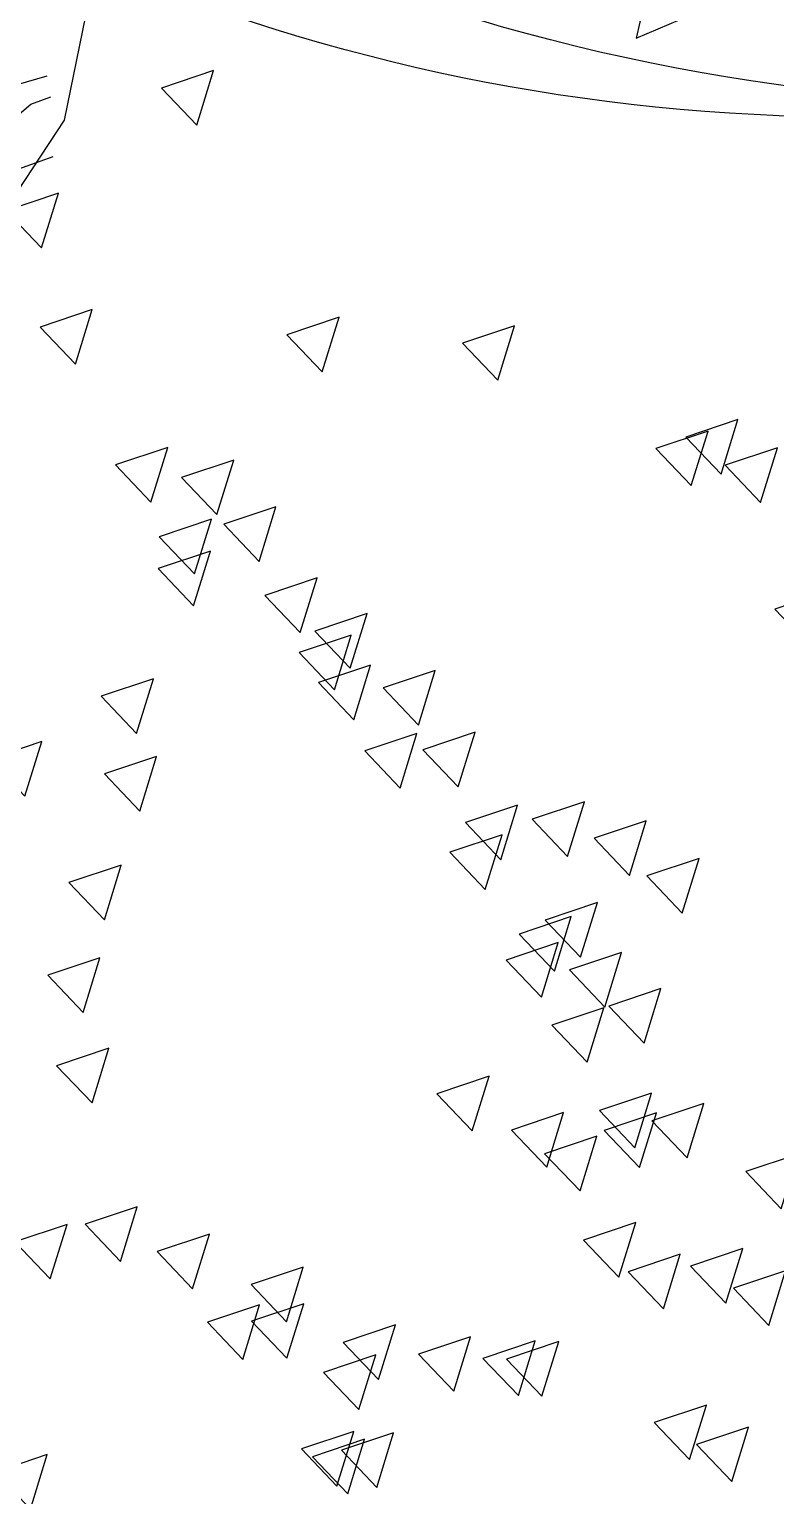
# Model space of a CAD drawing. Header units: millimetres. Extents: x 465413 to 948826, y 2516576 to 3795663.
# Drawn here: x 887637 to 888631, y 2793799 to 2795750 of the extents above; entities that cross this region are included whole.
import ezdxf

# ---------------------------------------------------------------- set-up
doc = ezdxf.new("R2010")
doc.units = ezdxf.units.MM
doc.layers.add('MUR-POH', color=64, linetype='Continuous')

# ---------------------------------------------------------------- blocks, each defined once
blk = doc.blocks.new('strom podorys')
at = {"color": 1}
for points in [[(899881.3, 2875628.2), (899838.2, 2875569), (899905.2, 2875556)], [(900339.8, 2872542.6), (900296.7, 2872483.4), (900363.7, 2872470.4)], [(900404.5, 2872542.6), (900361.4, 2872483.4), (900428.3, 2872470.4)], [(899502.1, 2872516.1), (899459, 2872456.9), (899526, 2872444)], [(900316.3, 2872507.3), (900273.2, 2872448.1), (900340.2, 2872435.2)], [(900025.3, 2872472), (899982.2, 2872412.9), (900049.2, 2872399.9)], [(900569, 2872425), (900525.9, 2872365.8), (900592.9, 2872352.9)], [(899828.4, 2872345.7), (899785.3, 2872286.5), (899852.3, 2872273.5)], [(899428.7, 2872263.4), (899385.6, 2872204.2), (899452.5, 2872191.2)], [(899555, 2872163.5), (899511.9, 2872104.3), (899578.9, 2872091.3)], [(899824.6, 2872109.7), (899781.5, 2872050.5), (899848.4, 2872037.6)], [(899906.2, 2872091.6), (899863.1, 2872032.4), (899930.1, 2872019.4)], [(899743.1, 2872072.4), (899700, 2872013.2), (899767, 2872000.2)], [(900005.9, 2872046.3), (899962.8, 2871987.1), (900029.8, 2871974.1)], [(900087.6, 2872046.3), (900044.5, 2871987.1), (900111.4, 2871974.1)], [(899846, 2872028.3), (899802.9, 2871969.1), (899869.9, 2871956.2)], [(900205.4, 2872037.2), (900162.3, 2871978), (900229.3, 2871965)], [(900550.1, 2872037.2), (900507, 2871978), (900573.9, 2871965)], [(900636.2, 2872037.2), (900593.1, 2871978), (900660.1, 2871965)], [(900087, 2872010.7), (900043.9, 2871951.5), (900110.9, 2871938.5)], [(900468.4, 2872010), (900425.3, 2871950.8), (900492.3, 2871937.8)], [(899869.5, 2871993), (899826.4, 2871933.9), (899893.4, 2871920.9)], [(900131.1, 2871993), (900088, 2871933.9), (900155, 2871920.9)], [(900296.1, 2872000.9), (900253, 2871941.7), (900320, 2871928.8)], [(900234, 2871954.8), (900190.9, 2871895.7), (900257.9, 2871882.7)], [(900398.6, 2871954.8), (900355.5, 2871895.7), (900422.5, 2871882.7)], [(900404.5, 2871910.8), (900361.4, 2871851.6), (900428.3, 2871838.6)], [(900560.2, 2871910.8), (900517.1, 2871851.6), (900584.1, 2871838.6)], [(900542.6, 2871875.5), (900499.5, 2871816.3), (900566.5, 2871803.3)], [(900624.9, 2871875.5), (900581.8, 2871816.3), (900648.8, 2871803.3)], [(900695.4, 2871866.7), (900652.3, 2871807.5), (900719.3, 2871794.5)], [(900548.5, 2871837.3), (900505.4, 2871778.1), (900572.4, 2871765.1)], [(899906.2, 2871810.5), (899863.1, 2871751.3), (899930.1, 2871738.4)], [(900648.4, 2871802), (900605.3, 2871742.9), (900672.3, 2871729.9)], [(900971.7, 2871793.2), (900928.6, 2871734), (900995.6, 2871721.1)], [(900830.6, 2871775.6), (900787.5, 2871716.4), (900854.5, 2871703.4)], [(900766, 2871746.2), (900722.9, 2871687), (900789.9, 2871674)], [(899969.7, 2871728.9), (899926.6, 2871669.7), (899993.5, 2871656.7)], [(900786.5, 2871728.6), (900743.4, 2871669.4), (900810.4, 2871656.4)], [(899833.6, 2871656.4), (899790.5, 2871597.2), (899857.5, 2871584.2)], [(900685.5, 2871657.2), (900642.4, 2871598), (900709.4, 2871585)], [(900739.9, 2871657.2), (900696.8, 2871598), (900763.8, 2871585)], [(901048.2, 2871657.2), (901005.1, 2871598), (901072.1, 2871585)], [(900576.7, 2871639.1), (900533.6, 2871579.9), (900600.5, 2871566.9)], [(900984.7, 2871648.1), (900941.7, 2871588.9), (901008.6, 2871576)], [(900848.7, 2871593.7), (900805.6, 2871534.5), (900872.6, 2871521.6)], [(900921.3, 2871593.7), (900878.2, 2871534.5), (900945.2, 2871521.6)], [(900015, 2871583.8), (899971.9, 2871524.7), (900038.9, 2871511.7)], [(900063.5, 2871467), (900020.4, 2871407.8), (900087.4, 2871394.9)], [(901128.8, 2871459.3), (901085.7, 2871400.1), (901152.7, 2871387.2)], [(901066.1, 2871450.6), (901023, 2871391.4), (901090, 2871378.5)], [(900857.1, 2871405.3), (900814, 2871346.2), (900880.9, 2871333.2)], [(900830.9, 2871387.9), (900787.8, 2871328.7), (900854.8, 2871315.8)], [(900142.9, 2871375.9), (900099.8, 2871316.7), (900166.8, 2871303.8)], [(900757.8, 2871342.6), (900714.7, 2871283.5), (900781.7, 2871270.5)], [(900522.6, 2871288.7), (900479.5, 2871229.5), (900546.5, 2871216.5)], [(900667.2, 2871297.4), (900624.1, 2871238.2), (900691.1, 2871225.2)], [(900395.5, 2871252.1), (900352.4, 2871192.9), (900419.4, 2871179.9)], [(900551.4, 2871249.6), (900508.3, 2871190.4), (900575.3, 2871177.4)], [(900669, 2871249.6), (900625.9, 2871190.4), (900692.9, 2871177.4)], [(900296.2, 2871226), (900253.1, 2871166.8), (900320.1, 2871153.8)], [(900504.4, 2871214.3), (900461.3, 2871155.1), (900528.3, 2871142.1)], [(900748.3, 2871179), (900705.2, 2871119.9), (900772.2, 2871106.9)], [(900233.5, 2871152.8), (900190.4, 2871093.6), (900257.4, 2871080.7)], [(900704.2, 2871149.7), (900661.1, 2871090.5), (900728.1, 2871077.5)], [(900721.9, 2871149.7), (900678.8, 2871090.5), (900745.8, 2871077.5)], [(900389.8, 2870888.1), (900346.7, 2870828.9), (900413.6, 2870816)]]:
    blk.add_lwpolyline(points, close=True, dxfattribs=at)

msp = doc.modelspace()

# ---------------------------------------------------------------- linework, layer by layer
at = {"layer": 'MUR-POH', "color": 252}
for p, q in [((887660.8, 2795687.8), (887589.4, 2795667.2)), ((887639.1, 2795650.3), (887666.1, 2795660.1)), ((887605.6, 2795621.5), (887639.1, 2795650.3)), ((887599.7, 2795555.8), (887669.2, 2795580.7))]:
    msp.add_line(p, q, dxfattribs=at)
at = {"layer": 'MUR-POH', "color": 1}
msp.add_lwpolyline([(885812.8, 2793942.2), (886977.3, 2794555.4), (887684.2, 2795629.2), (887911.6, 2796742.2)], dxfattribs=at)
for centre, radius in [((889013.1, 2798379.5), 2729.6), ((888735.2, 2798220.7), 2587.6), ((889172.2, 2794971), 2996.1), ((889114.7, 2795011.9), 2729.6)]:
    msp.add_circle(centre, radius, dxfattribs=at)

# ---------------------------------------------------------------- block references
at = {"layer": 'MUR-POH', "color": 6, "xscale": 0.8644461762705046, "yscale": 0.8644461762705046, "zscale": 0.8644461762705046, "rotation": 148.7961263102353}
msp.add_blockref('strom podorys', (2841673.4, 4518920.2), dxfattribs=at)
at = {"layer": 'MUR-POH', "color": 6, "rotation": 324.5434120250965}
msp.add_blockref('strom podorys', (-1511117.9, 977660.5), dxfattribs=at)

doc.saveas('drawing.dxf')
